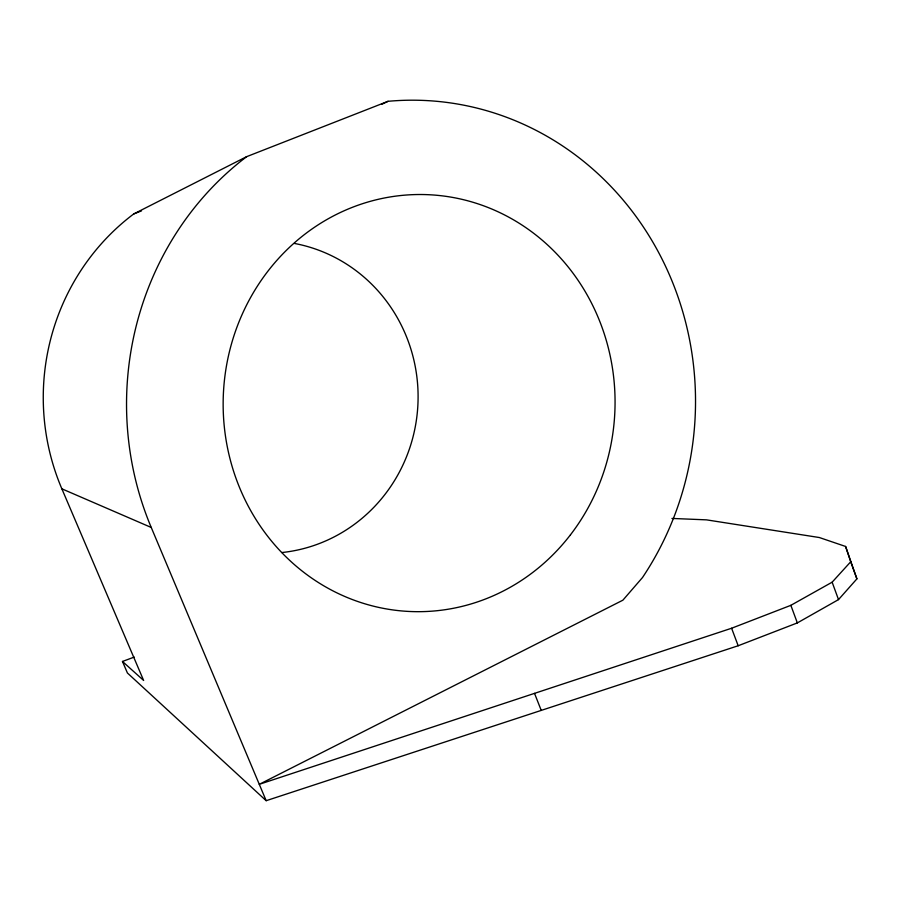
<?xml version="1.0" encoding="UTF-8"?>
<svg xmlns="http://www.w3.org/2000/svg" width="902" height="902" viewBox="0 0 902 902"><rect width="100%" height="100%" fill="white"/><g stroke="black" fill="none" stroke-linecap="round" stroke-linejoin="round"><path stroke-width="1.35" d="M134.24 657.084L122.48 661.459L127.419 672.993L266.169 800.694L738.174 645.753L797.345 622.91L838.51 599.604L856.9 578.87L845.602 546.465L819.366 537.536L706.514 519.856L671.934 518.436M122.48 661.459L143.632 680.458L61.855 488.816A226.537 219.118 -87.8 0 1 133.688 213.966L246.686 156.644L388.052 101.306A302.621 284.468 -87.8 0 1 658.55 252.334A302.621 284.468 -87.8 0 1 642.483 577.551L622.876 600.191L259.28 784.323L731.601 628.243L790.851 605.332L832.14 582.185L850.699 561.788L845.602 546.465M381.726 104.328L388.052 101.306M133.688 213.966L141.479 210.899M61.855 488.816L151.243 527.467L266.169 800.694M534.525 693.367L541.234 710.404M731.601 628.243L738.174 645.753M790.851 605.332L797.345 622.91M832.14 582.185L838.51 599.604M850.699 561.788L856.9 578.87M151.243 527.467A302.621 284.468 -87.8 0 1 246.686 156.644M294.356 243.427A156.215 151.04 -87.8 0 1 417.964 403.239A156.215 151.04 -87.8 0 1 281.864 552.543M570.481 534.785A208.61 195.948 -87.8 0 0 451.203 197.166A208.61 195.948 -87.8 0 0 235.647 477.35A208.61 195.948 -87.8 0 0 570.481 534.785"/></g></svg>
